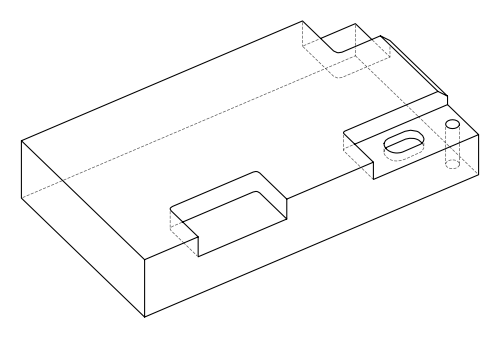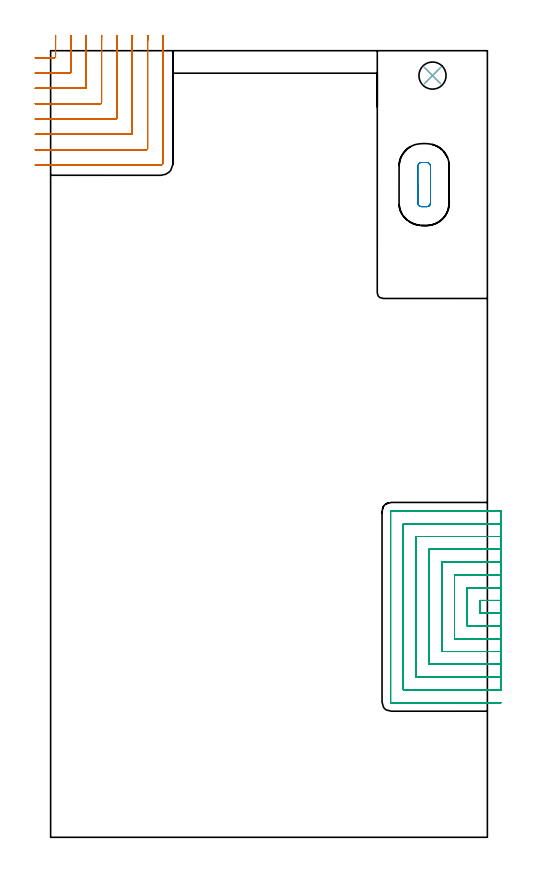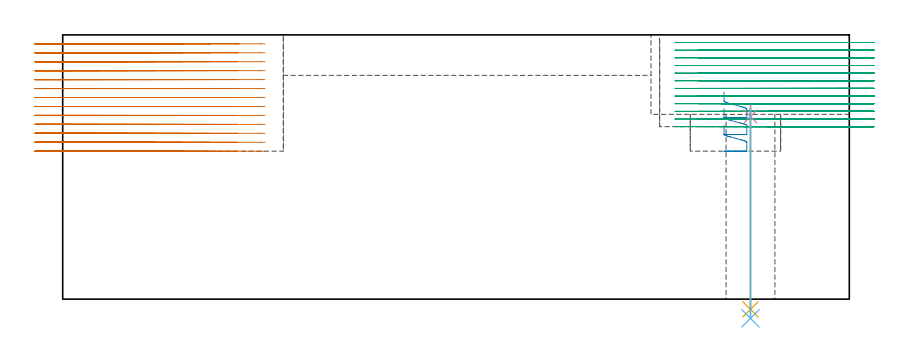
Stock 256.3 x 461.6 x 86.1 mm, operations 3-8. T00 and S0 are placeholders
(PLAN: 8 operations, 7 tool changes, 165.2 min)
(1 AREA_MILL | FG_CHAMFER_SURFACE | UGT0205_001 | 5.05 min | 11630 mm3)
(2 MILL_CORNER_NOTCH_RECTANGULAR | CORNER_NOTCH_RECTANGULAR | NXT0201_008 | Follow Part, ap 1.5, ae 75% | 90.26 min | 242647 mm3)
(3 MILL_CORNER_NOTCH_RECTANGULAR_1 | CORNER_NOTCH_RECTANGULAR_1 | NXT0201_011 | Follow Part, ap 3, ae 75% | 20.78 min | 198196 mm3)
(4 MILL_RECTANGULAR_POCKET | POCKET_RECTANGULAR_STRAIGHT | UGT0201_105 | Follow Part, ap 5.5, ae 75% | 0.78 min | 15100 mm3)
(5 MILL_SLOT | SLOT_PARTIAL_RECTANGULAR | NXT0201_013 | Follow Part, ap 2.5, ae 75% | 47.7 min | 226049 mm3)
(6 SPOT_DRILL | STEP1HOLE | NXT0321_9005460120000 | 0.04 min | 14 mm3)
(7 DRILL_THROUGH_HOLE_INTO_CENTER | STEP1HOLE | NXT0301_072 | 0.27 min | 4769 mm3)
(8 DRILL_TO_ENLARGE_THROUGH_HOLE | STEP1HOLE | UGT0301_241 | 0.28 min | 7146 mm3)
(TOOL UGT0205_001 | Chamfer Mill 20 x 3 x 45 deg. | D20 FL50 Z2)
(TOOL NXT0201_008 | ENDMILL 6mm [2P460-0600-NA 1630] | D6 FL26 Z6)
(TOOL NXT0201_011 | ENDMILL 12mm [2P460-1200-NA 1630] | D12 FL38 Z6)
(TOOL UGT0201_105 | End Mill 22 mm | D22 FL25 Z2)
(TOOL NXT0201_013 | ENDMILL 10mm | D10 FL30 Z4)
(TOOL NXT0321_9005460120000 | NC Spot Drill, 142deg, 12mm, Carbide, Uncoated | D12 PA142 FL30 Z2)
(TOOL NXT0301_072 | Carbide Drill 10.1mm [860.1-1010-051A1-MM 2214] | D10.1 PA140 FL71 Z2)
(TOOL UGT0301_241 | Twist Drill 15.9 mm | D15.9 PA118 FL120 Z2)
(OP 3 MILL_CORNER_NOTCH_RECTANGULAR_1)
G17 G21 G94 G90
T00 M6
G54
G17 G0 G90 X-9. Y457.5 S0 M3
G43 Z96.1 H1
Z83.185
G94 G1 X-6. F250.
X2.305 F500.
G3 X2.9 Y458.095 R0.6
G1 Y466.072
G2 X2.919 Y467.6 R63.
G1 X2.991 Y470.599 F250.
G0 Z96.1
X-9. Y448.5
Z83.185
G1 X-6.
X11.305 F500.
G3 X11.9 Y449.095 R0.6
G1 Y466.072
G2 X11.922 Y467.6 R54.
G1 X12.006 Y470.599 F250.
G0 Z96.1
X-9. Y439.5
Z83.185
G1 X-6.
X20.305 F500.
G3 X20.9 Y440.095 R0.6
G1 Y466.072
G2 X20.926 Y467.6 R45.
G1 X21.028 Y470.598 F250.
G0 Z96.1
X-9. Y430.5
Z83.185
G1 X-6.
X29.304 F500.
G3 X29.9 Y431.096 R0.6
G1 Y466.072
G2 X29.932 Y467.6 R36.
G1 X30.06 Y470.597 F250.
G0 Z96.1
X-9. Y421.5
Z83.185
G1 X-6.
X38.304 F500.
G3 X38.9 Y422.096 R0.6
G1 Y466.072
G2 X38.943 Y467.6 R27.
G1 X39.113 Y470.595 F250.
G0 Z96.1
X-9. Y412.5
Z83.185
G1 X-6.
X47.304 F500.
G3 X47.9 Y413.096 R0.6
G1 Y466.072
G2 X47.965 Y467.6 R18.
G1 X48.22 Y470.589 F250.
G0 Z96.1
X-9. Y403.5
Z83.185
G1 X-6.
X56.304 F500.
G3 X56.9 Y404.096 R0.6
G1 Y466.072
G2 X57.031 Y467.6 R9.
G1 X57.54 Y470.556 F250.
G0 Z96.1
X-9. Y394.5
Z83.185
G1 X-6.
X64.6 F500.
G3 X65.9 Y395.8 R1.3
G1 Y466.072
Y469.072 F250.
G0 Z96.1
X-9. Y457.5
Z80.269
G1 X-6.
X2.305 F500.
G3 X2.9 Y458.095 R0.6
G1 Y466.941
G2 X2.903 Y467.6 R63.
G1 X2.935 Y470.6 F250.
G0 Z96.1
X-9. Y448.5
Z80.269
G1 X-6.
X11.305 F500.
G3 X11.9 Y449.095 R0.6
G1 Y466.941
G2 X11.904 Y467.6 R54.
G1 X11.941 Y470.6 F250.
G0 Z96.1
X-9. Y439.5
Z80.269
G1 X-6.
X20.305 F500.
G3 X20.9 Y440.095 R0.6
G1 Y466.941
G2 X20.905 Y467.6 R45.
G1 X20.949 Y470.6 F250.
G0 Z96.1
X-9. Y430.5
Z80.269
G1 X-6.
X29.304 F500.
G3 X29.9 Y431.096 R0.6
G1 Y466.941
G2 X29.906 Y467.6 R36.
G1 X29.961 Y470.6 F250.
G0 Z96.1
X-9. Y421.5
Z80.269
G1 X-6.
X38.304 F500.
G3 X38.9 Y422.096 R0.6
G1 Y466.941
G2 X38.908 Y467.6 R27.
G1 X38.981 Y470.599 F250.
G0 Z96.1
X-9. Y412.5
Z80.269
G1 X-6.
X47.304 F500.
G3 X47.9 Y413.096 R0.6
G1 Y466.941
G2 X47.912 Y467.6 R18.
G1 X48.022 Y470.598 F250.
G0 Z96.1
X-9. Y403.5
Z80.269
G1 X-6.
X56.304 F500.
G3 X56.9 Y404.096 R0.6
G1 Y466.941
G2 X56.924 Y467.6 R9.
G1 X57.144 Y470.592 F250.
G0 Z96.1
X-9. Y394.5
Z80.269
G1 X-6.
X64.6 F500.
G3 X65.9 Y395.8 R1.3
G1 Y466.941
Y469.941 F250.
G0 Z96.1
X-9. Y457.5
Z77.354
G1 X-6.
X2.305 F500.
G3 X2.9 Y458.095 R0.6
G1 Y467.6
Y470.6 F250.
G0 Z96.1
X-9. Y448.5
Z77.354
G1 X-6.
X11.305 F500.
G3 X11.9 Y449.095 R0.6
G1 Y467.6
Y470.6 F250.
G0 Z96.1
X-9. Y439.5
Z77.354
G1 X-6.
X20.305 F500.
G3 X20.9 Y440.095 R0.6
G1 Y467.6
Y470.6 F250.
G0 Z96.1
X-9. Y430.5
Z77.354
G1 X-6.
X29.304 F500.
G3 X29.9 Y431.096 R0.6
G1 Y467.6
Y470.6 F250.
G0 Z96.1
X-9. Y421.5
Z77.354
G1 X-6.
X38.304 F500.
G3 X38.9 Y422.096 R0.6
G1 Y467.6
Y470.6 F250.
G0 Z96.1
X-9. Y412.5
Z77.354
G1 X-6.
X47.304 F500.
G3 X47.9 Y413.096 R0.6
G1 Y467.6
Y470.6 F250.
G0 Z96.1
X-9. Y403.5
Z77.354
G1 X-6.
X56.304 F500.
G3 X56.9 Y404.096 R0.6
G1 Y467.6
Y470.6 F250.
G0 Z96.1
X-9. Y394.5
Z77.354
G1 X-6.
X64.6 F500.
G3 X65.9 Y395.8 R1.3
G1 Y467.6
Y470.6 F250.
G0 Z96.1
X-9. Y457.5
Z74.438
G1 X-6.
X2.305 F500.
G3 X2.9 Y458.095 R0.6
G1 Y467.6
Y470.6 F250.
G0 Z96.1
X-9. Y448.5
Z74.438
G1 X-6.
X11.305 F500.
G3 X11.9 Y449.095 R0.6
G1 Y467.6
Y470.6 F250.
G0 Z96.1
X-9. Y439.5
Z74.438
G1 X-6.
X20.305 F500.
G3 X20.9 Y440.095 R0.6
G1 Y467.6
Y470.6 F250.
G0 Z96.1
X-9. Y430.5
Z74.438
G1 X-6.
X29.304 F500.
G3 X29.9 Y431.096 R0.6
G1 Y467.6
Y470.6 F250.
G0 Z96.1
X-9. Y421.5
Z74.438
G1 X-6.
X38.304 F500.
G3 X38.9 Y422.096 R0.6
G1 Y467.6
Y470.6 F250.
G0 Z96.1
X-9. Y412.5
Z74.438
G1 X-6.
X47.304 F500.
G3 X47.9 Y413.096 R0.6
G1 Y467.6
Y470.6 F250.
G0 Z96.1
X-9. Y403.5
Z74.438
G1 X-6.
X56.304 F500.
G3 X56.9 Y404.096 R0.6
G1 Y467.6
Y470.6 F250.
G0 Z96.1
X-9. Y394.5
Z74.438
G1 X-6.
X64.6 F500.
G3 X65.9 Y395.8 R1.3
G1 Y467.6
Y470.6 F250.
G0 Z96.1
X-9. Y457.5
Z71.523
G1 X-6.
X2.305 F500.
G3 X2.9 Y458.095 R0.6
G1 Y467.6
Y470.6 F250.
G0 Z96.1
X-9. Y448.5
Z71.523
G1 X-6.
X11.305 F500.
G3 X11.9 Y449.095 R0.6
G1 Y467.6
Y470.6 F250.
G0 Z96.1
X-9. Y439.5
Z71.523
G1 X-6.
X20.305 F500.
G3 X20.9 Y440.095 R0.6
G1 Y467.6
Y470.6 F250.
G0 Z96.1
X-9. Y430.5
Z71.523
G1 X-6.
X29.304 F500.
G3 X29.9 Y431.096 R0.6
G1 Y467.6
Y470.6 F250.
G0 Z96.1
X-9. Y421.5
Z71.523
G1 X-6.
X38.304 F500.
G3 X38.9 Y422.096 R0.6
G1 Y467.6
Y470.6 F250.
G0 Z96.1
X-9. Y412.5
Z71.523
G1 X-6.
X47.304 F500.
G3 X47.9 Y413.096 R0.6
G1 Y467.6
Y470.6 F250.
G0 Z96.1
X-9. Y403.5
Z71.523
G1 X-6.
X56.304 F500.
G3 X56.9 Y404.096 R0.6
G1 Y467.6
Y470.6 F250.
G0 Z96.1
X-9. Y394.5
Z71.523
G1 X-6.
X64.6 F500.
G3 X65.9 Y395.8 R1.3
G1 Y467.6
Y470.6 F250.
G0 Z96.1
X-9. Y457.5
Z68.608
G1 X-6.
X2.305 F500.
G3 X2.9 Y458.095 R0.6
G1 Y467.6
Y470.6 F250.
G0 Z96.1
X-9. Y448.5
Z68.608
G1 X-6.
X11.305 F500.
G3 X11.9 Y449.095 R0.6
G1 Y467.6
Y470.6 F250.
G0 Z96.1
X-9. Y439.5
Z68.608
G1 X-6.
X20.305 F500.
G3 X20.9 Y440.095 R0.6
G1 Y467.6
Y470.6 F250.
G0 Z96.1
X-9. Y430.5
Z68.608
G1 X-6.
X29.304 F500.
G3 X29.9 Y431.096 R0.6
G1 Y467.6
Y470.6 F250.
G0 Z96.1
X-9. Y421.5
Z68.608
G1 X-6.
X38.304 F500.
G3 X38.9 Y422.096 R0.6
G1 Y467.6
Y470.6 F250.
G0 Z96.1
X-9. Y412.5
Z68.608
G1 X-6.
X47.304 F500.
G3 X47.9 Y413.096 R0.6
G1 Y467.6
Y470.6 F250.
G0 Z96.1
X-9. Y403.5
Z68.608
G1 X-6.
X56.304 F500.
G3 X56.9 Y404.096 R0.6
G1 Y467.6
Y470.6 F250.
G0 Z96.1
X-9. Y394.5
Z68.608
G1 X-6.
X64.6 F500.
G3 X65.9 Y395.8 R1.3
G1 Y467.6
Y470.6 F250.
G0 Z96.1
X-9. Y457.5
Z65.692
G1 X-6.
X2.305 F500.
G3 X2.9 Y458.095 R0.6
G1 Y467.6
Y470.6 F250.
G0 Z96.1
X-9. Y448.5
Z65.692
G1 X-6.
X11.305 F500.
G3 X11.9 Y449.095 R0.6
G1 Y467.6
Y470.6 F250.
G0 Z96.1
X-9. Y439.5
Z65.692
G1 X-6.
X20.305 F500.
G3 X20.9 Y440.095 R0.6
G1 Y467.6
Y470.6 F250.
G0 Z96.1
X-9. Y430.5
Z65.692
G1 X-6.
X29.304 F500.
G3 X29.9 Y431.096 R0.6
G1 Y467.6
Y470.6 F250.
G0 Z96.1
X-9. Y421.5
Z65.692
G1 X-6.
X38.304 F500.
G3 X38.9 Y422.096 R0.6
G1 Y467.6
Y470.6 F250.
G0 Z96.1
X-9. Y412.5
Z65.692
G1 X-6.
X47.304 F500.
G3 X47.9 Y413.096 R0.6
G1 Y467.6
Y470.6 F250.
G0 Z96.1
X-9. Y403.5
Z65.692
G1 X-6.
X56.304 F500.
G3 X56.9 Y404.096 R0.6
G1 Y467.6
Y470.6 F250.
G0 Z96.1
X-9. Y394.5
Z65.692
G1 X-6.
X64.6 F500.
G3 X65.9 Y395.8 R1.3
G1 Y467.6
Y470.6 F250.
G0 Z96.1
X-9. Y457.5
Z62.777
G1 X-6.
X2.305 F500.
G3 X2.9 Y458.095 R0.6
G1 Y467.6
Y470.6 F250.
G0 Z96.1
X-9. Y448.5
Z62.777
G1 X-6.
X11.305 F500.
G3 X11.9 Y449.095 R0.6
G1 Y467.6
Y470.6 F250.
G0 Z96.1
X-9. Y439.5
Z62.777
G1 X-6.
X20.305 F500.
G3 X20.9 Y440.095 R0.6
G1 Y467.6
Y470.6 F250.
G0 Z96.1
X-9. Y430.5
Z62.777
G1 X-6.
X29.304 F500.
G3 X29.9 Y431.096 R0.6
G1 Y467.6
Y470.6 F250.
G0 Z96.1
X-9. Y421.5
Z62.777
G1 X-6.
X38.304 F500.
G3 X38.9 Y422.096 R0.6
G1 Y467.6
Y470.6 F250.
G0 Z96.1
X-9. Y412.5
Z62.777
G1 X-6.
X47.304 F500.
G3 X47.9 Y413.096 R0.6
G1 Y467.6
Y470.6 F250.
G0 Z96.1
X-9. Y403.5
Z62.777
G1 X-6.
X56.304 F500.
G3 X56.9 Y404.096 R0.6
G1 Y467.6
Y470.6 F250.
G0 Z96.1
X-9. Y394.5
Z62.777
G1 X-6.
X64.6 F500.
G3 X65.9 Y395.8 R1.3
G1 Y467.6
Y470.6 F250.
G0 Z96.1
X-9. Y457.5
Z59.862
G1 X-6.
X2.305 F500.
G3 X2.9 Y458.095 R0.6
G1 Y467.6
Y470.6 F250.
G0 Z96.1
X-9. Y448.5
Z59.862
G1 X-6.
X11.305 F500.
G3 X11.9 Y449.095 R0.6
G1 Y467.6
Y470.6 F250.
G0 Z96.1
X-9. Y439.5
Z59.862
G1 X-6.
X20.305 F500.
G3 X20.9 Y440.095 R0.6
G1 Y467.6
Y470.6 F250.
G0 Z96.1
X-9. Y430.5
Z59.862
G1 X-6.
X29.304 F500.
G3 X29.9 Y431.096 R0.6
G1 Y467.6
Y470.6 F250.
G0 Z96.1
X-9. Y421.5
Z59.862
G1 X-6.
X38.304 F500.
G3 X38.9 Y422.096 R0.6
G1 Y467.6
Y470.6 F250.
G0 Z96.1
X-9. Y412.5
Z59.862
G1 X-6.
X47.304 F500.
G3 X47.9 Y413.096 R0.6
G1 Y467.6
Y470.6 F250.
G0 Z96.1
X-9. Y403.5
Z59.862
G1 X-6.
X56.304 F500.
G3 X56.9 Y404.096 R0.6
G1 Y467.6
Y470.6 F250.
G0 Z96.1
X-9. Y394.5
Z59.862
G1 X-6.
X64.6 F500.
G3 X65.9 Y395.8 R1.3
G1 Y467.6
Y470.6 F250.
G0 Z96.1
X-9. Y457.5
Z56.946
G1 X-6.
X2.305 F500.
G3 X2.9 Y458.095 R0.6
G1 Y467.6
Y470.6 F250.
G0 Z96.1
X-9. Y448.5
Z56.946
G1 X-6.
X11.305 F500.
G3 X11.9 Y449.095 R0.6
G1 Y467.6
Y470.6 F250.
G0 Z96.1
X-9. Y439.5
Z56.946
G1 X-6.
X20.305 F500.
G3 X20.9 Y440.095 R0.6
G1 Y467.6
Y470.6 F250.
G0 Z96.1
X-9. Y430.5
Z56.946
G1 X-6.
X29.304 F500.
G3 X29.9 Y431.096 R0.6
G1 Y467.6
Y470.6 F250.
G0 Z96.1
X-9. Y421.5
Z56.946
G1 X-6.
X38.304 F500.
G3 X38.9 Y422.096 R0.6
G1 Y467.6
Y470.6 F250.
G0 Z96.1
X-9. Y412.5
Z56.946
G1 X-6.
X47.304 F500.
G3 X47.9 Y413.096 R0.6
G1 Y467.6
Y470.6 F250.
G0 Z96.1
X-9. Y403.5
Z56.946
G1 X-6.
X56.304 F500.
G3 X56.9 Y404.096 R0.6
G1 Y467.6
Y470.6 F250.
G0 Z96.1
X-9. Y394.5
Z56.946
G1 X-6.
X64.6 F500.
G3 X65.9 Y395.8 R1.3
G1 Y467.6
Y470.6 F250.
G0 Z96.1
X-9. Y457.5
Z54.031
G1 X-6.
X2.305 F500.
G3 X2.9 Y458.095 R0.6
G1 Y467.6
Y470.6 F250.
G0 Z96.1
X-9. Y448.5
Z54.031
G1 X-6.
X11.305 F500.
G3 X11.9 Y449.095 R0.6
G1 Y467.6
Y470.6 F250.
G0 Z96.1
X-9. Y439.5
Z54.031
G1 X-6.
X20.305 F500.
G3 X20.9 Y440.095 R0.6
G1 Y467.6
Y470.6 F250.
G0 Z96.1
X-9. Y430.5
Z54.031
G1 X-6.
X29.304 F500.
G3 X29.9 Y431.096 R0.6
G1 Y467.6
Y470.6 F250.
G0 Z96.1
X-9. Y421.5
Z54.031
G1 X-6.
X38.304 F500.
G3 X38.9 Y422.096 R0.6
G1 Y467.6
Y470.6 F250.
G0 Z96.1
X-9. Y412.5
Z54.031
G1 X-6.
X47.304 F500.
G3 X47.9 Y413.096 R0.6
G1 Y467.6
Y470.6 F250.
G0 Z96.1
X-9. Y403.5
Z54.031
G1 X-6.
X56.304 F500.
G3 X56.9 Y404.096 R0.6
G1 Y467.6
Y470.6 F250.
G0 Z96.1
X-9. Y394.5
Z54.031
G1 X-6.
X64.6 F500.
G3 X65.9 Y395.8 R1.3
G1 Y467.6
Y470.6 F250.
G0 Z96.1
X-9. Y457.5
Z51.115
G1 X-6.
X2.305 F500.
G3 X2.9 Y458.095 R0.6
G1 Y467.6
Y470.6 F250.
G0 Z96.1
X-9. Y448.5
Z51.115
G1 X-6.
X11.305 F500.
G3 X11.9 Y449.095 R0.6
G1 Y467.6
Y470.6 F250.
G0 Z96.1
X-9. Y439.5
Z51.115
G1 X-6.
X20.305 F500.
G3 X20.9 Y440.095 R0.6
G1 Y467.6
Y470.6 F250.
G0 Z96.1
X-9. Y430.5
Z51.115
G1 X-6.
X29.304 F500.
G3 X29.9 Y431.096 R0.6
G1 Y467.6
Y470.6 F250.
G0 Z96.1
X-9. Y421.5
Z51.115
G1 X-6.
X38.304 F500.
G3 X38.9 Y422.096 R0.6
G1 Y467.6
Y470.6 F250.
G0 Z96.1
X-9. Y412.5
Z51.115
G1 X-6.
X47.304 F500.
G3 X47.9 Y413.096 R0.6
G1 Y467.6
Y470.6 F250.
G0 Z96.1
X-9. Y403.5
Z51.115
G1 X-6.
X56.304 F500.
G3 X56.9 Y404.096 R0.6
G1 Y467.6
Y470.6 F250.
G0 Z96.1
X-9. Y394.5
Z51.115
G1 X-6.
X64.6 F500.
G3 X65.9 Y395.8 R1.3
G1 Y467.6
Y470.6 F250.
G0 Z96.1
X-9. Y457.5
Z48.2
G1 X-6.
X2.305 F500.
G3 X2.9 Y458.095 R0.6
G1 Y467.6
Y470.6 F250.
G0 Z96.1
X-9. Y448.5
Z48.2
G1 X-6.
X11.305 F500.
G3 X11.9 Y449.095 R0.6
G1 Y467.6
Y470.6 F250.
G0 Z96.1
X-9. Y439.5
Z48.2
G1 X-6.
X20.305 F500.
G3 X20.9 Y440.095 R0.6
G1 Y467.6
Y470.6 F250.
G0 Z96.1
X-9. Y430.5
Z48.2
G1 X-6.
X29.304 F500.
G3 X29.9 Y431.096 R0.6
G1 Y467.6
Y470.6 F250.
G0 Z96.1
X-9. Y421.5
Z48.2
G1 X-6.
X38.304 F500.
G3 X38.9 Y422.096 R0.6
G1 Y467.6
Y470.6 F250.
G0 Z96.1
X-9. Y412.5
Z48.2
G1 X-6.
X47.304 F500.
G3 X47.9 Y413.096 R0.6
G1 Y467.6
Y470.6 F250.
G0 Z96.1
X-9. Y403.5
Z48.2
G1 X-6.
X56.304 F500.
G3 X56.9 Y404.096 R0.6
G1 Y467.6
Y470.6 F250.
G0 Z96.1
X-9. Y394.5
Z48.2
G1 X-6.
X64.6 F500.
G3 X65.9 Y395.8 R1.3
G1 Y467.6
Y470.6 F250.
G0 Z96.1
M5
M2
(OP 4 MILL_RECTANGULAR_POCKET)
G17 G21 G94 G90
T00 M6
G54
G17 G0 G90 X215.5 Y383.034 S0 M3
G43 Z96.1 H0
Z67.443
G94 G1 Y372.3 Z64.567 F250.
Y372.152 Z64.527
X215.562 Y371.761 Z64.421
X215.692 Y371.388 Z64.315
X215.887 Y371.044 Z64.209
X216.141 Y370.741 Z64.103
X216.444 Y370.487 Z63.997
X216.788 Y370.292 Z63.891
X217.161 Y370.162 Z63.785
X217.552 Y370.1 Z63.679
X220.848 Z62.796
X221.239 Y370.162 Z62.69
X221.612 Y370.292 Z62.584
X221.956 Y370.487 Z62.478
X222.259 Y370.741 Z62.372
X222.513 Y371.044 Z62.267
X222.708 Y371.388 Z62.161
X222.838 Y371.761 Z62.055
X222.9 Y372.152 Z61.949
Y372.3 Z61.909
Y383.05 Z59.029
Y393.8 F500.
G3 X220.7 Y396. R2.2
G1 X217.7
G3 X215.5 Y393.8 R2.2
G1 Y372.3
G3 X217.7 Y370.1 R2.2
G1 X220.7
G3 X222.9 Y372.3 R2.2
G1 Y383.05
Y384.05
G0 X215.5 Y383.034 Z62.029
G1 Y372.3 Z59.152 F250.
Y372.152 Z59.113
X215.562 Y371.761 Z59.007
X215.692 Y371.388 Z58.901
X215.887 Y371.044 Z58.795
X216.141 Y370.741 Z58.689
X216.444 Y370.487 Z58.583
X216.788 Y370.292 Z58.477
X217.161 Y370.162 Z58.371
X217.552 Y370.1 Z58.265
X220.848 Z57.382
X221.239 Y370.162 Z57.276
X221.612 Y370.292 Z57.17
X221.956 Y370.487 Z57.064
X222.259 Y370.741 Z56.958
X222.513 Y371.044 Z56.852
X222.708 Y371.388 Z56.746
X222.838 Y371.761 Z56.64
X222.9 Y372.152 Z56.534
Y372.3 Z56.495
Y383.05 Z53.614
Y393.8 F500.
G3 X220.7 Y396. R2.2
G1 X217.7
G3 X215.5 Y393.8 R2.2
G1 Y372.3
G3 X217.7 Y370.1 R2.2
G1 X220.7
G3 X222.9 Y372.3 R2.2
G1 Y383.05
Y384.05
G0 X215.5 Y383.034 Z56.614
G1 Y372.3 Z53.738 F250.
Y372.152 Z53.698
X215.562 Y371.761 Z53.592
X215.692 Y371.388 Z53.486
X215.887 Y371.044 Z53.381
X216.141 Y370.741 Z53.275
X216.444 Y370.487 Z53.169
X216.788 Y370.292 Z53.063
X217.161 Y370.162 Z52.957
X217.552 Y370.1 Z52.851
X220.848 Z51.968
X221.239 Y370.162 Z51.862
X221.612 Y370.292 Z51.756
X221.956 Y370.487 Z51.65
X222.259 Y370.741 Z51.544
X222.513 Y371.044 Z51.438
X222.708 Y371.388 Z51.332
X222.838 Y371.761 Z51.226
X222.9 Y372.152 Z51.12
Y372.3 Z51.08
Y383.05 Z48.2
Y393.8 F500.
G3 X220.7 Y396. R2.2
G1 X217.7
G3 X215.5 Y393.8 R2.2
G1 Y372.3
G3 X217.7 Y370.1 R2.2
G1 X220.7
G3 X222.9 Y372.3 R2.2
G1 Y383.05
Y384.05
G0 Z96.1
M5
M2
(OP 5 MILL_SLOT)
G17 G21 G94 G90
T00 M6
G54
G17 G0 G90 X264.3 Y139. S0 M3
G43 Z96.1 H0
Z83.608
G94 G1 X261.3 F250.
X252. F500.
Y131.5
X261.3
X264.3 F250.
Y146.5
X261.3
X244.5 F500.
Y124.
X261.3
X264.3 F250.
Y154.
X261.3
X237. F500.
Y116.5
X261.3
X264.3 F250.
Y161.5
X261.3
X229.5 F500.
Y109.
X261.3
X264.3 F250.
Y169.
X261.3
X222. F500.
Y101.5
X261.3
X264.3 F250.
Y176.5
X261.3
X214.5 F500.
Y94.
X261.3
X264.3 F250.
Y184.
X261.3
X207. F500.
Y86.5
X261.3
X264.3 F250.
Y191.5
X261.3
X199.7 F500.
G3 X199.5 Y191.3 R0.2
G1 Y79.2
G3 X199.7 Y79. R0.2
G1 X261.3
X264.3 F250.
G0 Y139. Z81.117
G1 X261.3
X252. F500.
Y131.5
X261.3
X264.3 F250.
Y146.5
X261.3
X244.5 F500.
Y124.
X261.3
X264.3 F250.
Y154.
X261.3
X237. F500.
Y116.5
X261.3
X264.3 F250.
Y161.5
X261.3
X229.5 F500.
Y109.
X261.3
X264.3 F250.
Y169.
X261.3
X222. F500.
Y101.5
X261.3
X264.3 F250.
Y176.5
X261.3
X214.5 F500.
Y94.
X261.3
X264.3 F250.
Y184.
X261.3
X207. F500.
Y86.5
X261.3
X264.3 F250.
Y191.5
X261.3
X199.7 F500.
G3 X199.5 Y191.3 R0.2
G1 Y79.2
G3 X199.7 Y79. R0.2
G1 X261.3
X264.3 F250.
G0 Y139. Z78.625
G1 X261.3
X252. F500.
Y131.5
X261.3
X264.3 F250.
Y146.5
X261.3
X244.5 F500.
Y124.
X261.3
X264.3 F250.
Y154.
X261.3
X237. F500.
Y116.5
X261.3
X264.3 F250.
Y161.5
X261.3
X229.5 F500.
Y109.
X261.3
X264.3 F250.
Y169.
X261.3
X222. F500.
Y101.5
X261.3
X264.3 F250.
Y176.5
X261.3
X214.5 F500.
Y94.
X261.3
X264.3 F250.
Y184.
X261.3
X207. F500.
Y86.5
X261.3
X264.3 F250.
Y191.5
X261.3
X199.7 F500.
G3 X199.5 Y191.3 R0.2
G1 Y79.2
G3 X199.7 Y79. R0.2
G1 X261.3
X264.3 F250.
G0 Y139. Z76.133
G1 X261.3
X252. F500.
Y131.5
X261.3
X264.3 F250.
Y146.5
X261.3
X244.5 F500.
Y124.
X261.3
X264.3 F250.
Y154.
X261.3
X237. F500.
Y116.5
X261.3
X264.3 F250.
Y161.5
X261.3
X229.5 F500.
Y109.
X261.3
X264.3 F250.
Y169.
X261.3
X222. F500.
Y101.5
X261.3
X264.3 F250.
Y176.5
X261.3
X214.5 F500.
Y94.
X261.3
X264.3 F250.
Y184.
X261.3
X207. F500.
Y86.5
X261.3
X264.3 F250.
Y191.5
X261.3
X199.7 F500.
G3 X199.5 Y191.3 R0.2
G1 Y79.2
G3 X199.7 Y79. R0.2
G1 X261.3
X264.3 F250.
G0 Y139. Z73.642
G1 X261.3
X252. F500.
Y131.5
X261.3
X264.3 F250.
Y146.5
X261.3
X244.5 F500.
Y124.
X261.3
X264.3 F250.
Y154.
X261.3
X237. F500.
Y116.5
X261.3
X264.3 F250.
Y161.5
X261.3
X229.5 F500.
Y109.
X261.3
X264.3 F250.
Y169.
X261.3
X222. F500.
Y101.5
X261.3
X264.3 F250.
Y176.5
X261.3
X214.5 F500.
Y94.
X261.3
X264.3 F250.
Y184.
X261.3
X207. F500.
Y86.5
X261.3
X264.3 F250.
Y191.5
X261.3
X199.7 F500.
G3 X199.5 Y191.3 R0.2
G1 Y79.2
G3 X199.7 Y79. R0.2
G1 X261.3
X264.3 F250.
G0 Y139. Z71.15
G1 X261.3
X252. F500.
Y131.5
X261.3
X264.3 F250.
Y146.5
X261.3
X244.5 F500.
Y124.
X261.3
X264.3 F250.
Y154.
X261.3
X237. F500.
Y116.5
X261.3
X264.3 F250.
Y161.5
X261.3
X229.5 F500.
Y109.
X261.3
X264.3 F250.
Y169.
X261.3
X222. F500.
Y101.5
X261.3
X264.3 F250.
Y176.5
X261.3
X214.5 F500.
Y94.
X261.3
X264.3 F250.
Y184.
X261.3
X207. F500.
Y86.5
X261.3
X264.3 F250.
Y191.5
X261.3
X199.7 F500.
G3 X199.5 Y191.3 R0.2
G1 Y79.2
G3 X199.7 Y79. R0.2
G1 X261.3
X264.3 F250.
G0 Y139. Z68.658
G1 X261.3
X252. F500.
Y131.5
X261.3
X264.3 F250.
Y146.5
X261.3
X244.5 F500.
Y124.
X261.3
X264.3 F250.
Y154.
X261.3
X237. F500.
Y116.5
X261.3
X264.3 F250.
Y161.5
X261.3
X229.5 F500.
Y109.
X261.3
X264.3 F250.
Y169.
X261.3
X222. F500.
Y101.5
X261.3
X264.3 F250.
Y176.5
X261.3
X214.5 F500.
Y94.
X261.3
X264.3 F250.
Y184.
X261.3
X207. F500.
Y86.5
X261.3
X264.3 F250.
Y191.5
X261.3
X199.7 F500.
G3 X199.5 Y191.3 R0.2
G1 Y79.2
G3 X199.7 Y79. R0.2
G1 X261.3
X264.3 F250.
G0 Y139. Z66.167
G1 X261.3
X252. F500.
Y131.5
X261.3
X264.3 F250.
Y146.5
X261.3
X244.5 F500.
Y124.
X261.3
X264.3 F250.
Y154.
X261.3
X237. F500.
Y116.5
X261.3
X264.3 F250.
Y161.5
X261.3
X229.5 F500.
Y109.
X261.3
X264.3 F250.
Y169.
X261.3
X222. F500.
Y101.5
X261.3
X264.3 F250.
Y176.5
X261.3
X214.5 F500.
Y94.
X261.3
X264.3 F250.
Y184.
X261.3
X207. F500.
Y86.5
X261.3
X264.3 F250.
Y191.5
X261.3
X199.7 F500.
G3 X199.5 Y191.3 R0.2
G1 Y79.2
G3 X199.7 Y79. R0.2
G1 X261.3
X264.3 F250.
G0 Y139. Z63.675
G1 X261.3
X252. F500.
Y131.5
X261.3
X264.3 F250.
Y146.5
X261.3
X244.5 F500.
Y124.
X261.3
X264.3 F250.
Y154.
X261.3
X237. F500.
Y116.5
X261.3
X264.3 F250.
Y161.5
X261.3
X229.5 F500.
Y109.
X261.3
X264.3 F250.
Y169.
X261.3
X222. F500.
Y101.5
X261.3
X264.3 F250.
Y176.5
X261.3
X214.5 F500.
Y94.
X261.3
X264.3 F250.
Y184.
X261.3
X207. F500.
Y86.5
X261.3
X264.3 F250.
Y191.5
X261.3
X199.7 F500.
G3 X199.5 Y191.3 R0.2
G1 Y79.2
G3 X199.7 Y79. R0.2
G1 X261.3
X264.3 F250.
G0 Y139. Z61.183
G1 X261.3
X252. F500.
Y131.5
X261.3
X264.3 F250.
Y146.5
X261.3
X244.5 F500.
Y124.
X261.3
X264.3 F250.
Y154.
X261.3
X237. F500.
Y116.5
X261.3
X264.3 F250.
Y161.5
X261.3
X229.5 F500.
Y109.
X261.3
X264.3 F250.
Y169.
X261.3
X222. F500.
Y101.5
X261.3
X264.3 F250.
Y176.5
X261.3
X214.5 F500.
Y94.
X261.3
X264.3 F250.
Y184.
X261.3
X207. F500.
Y86.5
X261.3
X264.3 F250.
Y191.5
X261.3
X199.7 F500.
G3 X199.5 Y191.3 R0.2
G1 Y79.2
G3 X199.7 Y79. R0.2
G1 X261.3
X264.3 F250.
G0 Y139. Z58.692
G1 X261.3
X252. F500.
Y131.5
X261.3
X264.3 F250.
Y146.5
X261.3
X244.5 F500.
Y124.
X261.3
X264.3 F250.
Y154.
X261.3
X237. F500.
Y116.5
X261.3
X264.3 F250.
Y161.5
X261.3
X229.5 F500.
Y109.
X261.3
X264.3 F250.
Y169.
X261.3
X222. F500.
Y101.5
X261.3
X264.3 F250.
Y176.5
X261.3
X214.5 F500.
Y94.
X261.3
X264.3 F250.
Y184.
X261.3
X207. F500.
Y86.5
X261.3
X264.3 F250.
Y191.5
X261.3
X199.7 F500.
G3 X199.5 Y191.3 R0.2
G1 Y79.2
G3 X199.7 Y79. R0.2
G1 X261.3
X264.3 F250.
G0 Y139. Z56.2
G1 X261.3
X252. F500.
Y131.5
X261.3
X264.3 F250.
Y146.5
X261.3
X244.5 F500.
Y124.
X261.3
X264.3 F250.
Y154.
X261.3
X237. F500.
Y116.5
X261.3
X264.3 F250.
Y161.5
X261.3
X229.5 F500.
Y109.
X261.3
X264.3 F250.
Y169.
X261.3
X222. F500.
Y101.5
X261.3
X264.3 F250.
Y176.5
X261.3
X214.5 F500.
Y94.
X261.3
X264.3 F250.
Y184.
X261.3
X207. F500.
Y86.5
X261.3
X264.3 F250.
Y191.5
X261.3
X199.7 F500.
G3 X199.5 Y191.3 R0.2
G1 Y79.2
G3 X199.7 Y79. R0.2
G1 X261.3
X264.3 F250.
G0 Z96.1
M5
M2
(OP 6 SPOT_DRILL)
G17 G21 G94 G90
T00 M6
G54
G17 G0 G90 X224.1 Y447. S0 M3
G43 Z96.1 H0
G94 G81 G98 Z59.516 F250. R63.2
G80
M5
M2
(OP 7 DRILL_THROUGH_HOLE_INTO_CENTER)
G17 G21 G94 G90
T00 M6
G54
G17 G0 G90 X224.1 Y447. S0 M3
G43 Z96.1 H1
G94 G73 G98 Z-3.338 F250. Q9.077 R62.2
G80
M5
M2
(OP 8 DRILL_TO_ENLARGE_THROUGH_HOLE)
G17 G21 G94 G90
T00 M6
G54
G17 G0 G90 X224.1 Y447. S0 M3
G43 Z96.1 H0
G94 G73 G98 Z-6.277 F250. Q13.295 R62.2
G80
M5
M2
